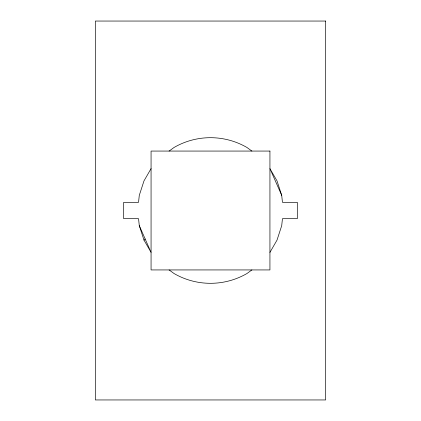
<?xml version="1.0" encoding="UTF-8"?>
<svg xmlns="http://www.w3.org/2000/svg" width="421" height="421" viewBox="0 0 421 421"><rect width="100%" height="100%" fill="white"/><g stroke="black" fill="none" stroke-linecap="round" stroke-linejoin="round"><path stroke-width="0.63" d="M151.065 168.626L143.987 180.888L139.283 195.36L138.551 202.327L123.69 202.327L123.69 218.673L138.551 218.673L139.283 225.64L143.987 240.112L151.065 252.374L139.283 225.64M269.935 252.374L277.013 240.112L281.717 225.64L282.449 218.673L297.31 218.673L297.31 202.327L282.449 202.327L281.717 195.36L277.013 180.888L269.935 168.626L281.717 195.36M143.987 240.112L145.171 239.007M169.116 151.065L174.094 147.445A72.807 72.807 0 0 1 246.906 147.445L251.884 151.065M251.884 269.935L246.906 273.555A72.807 72.807 0 0 1 174.094 273.555L169.116 269.935M325.654 21.05L95.346 21.05L95.346 399.95L325.654 399.95L325.654 21.05M269.935 151.065L151.065 151.065L151.065 269.935L269.935 269.935L269.935 151.065"/></g></svg>
